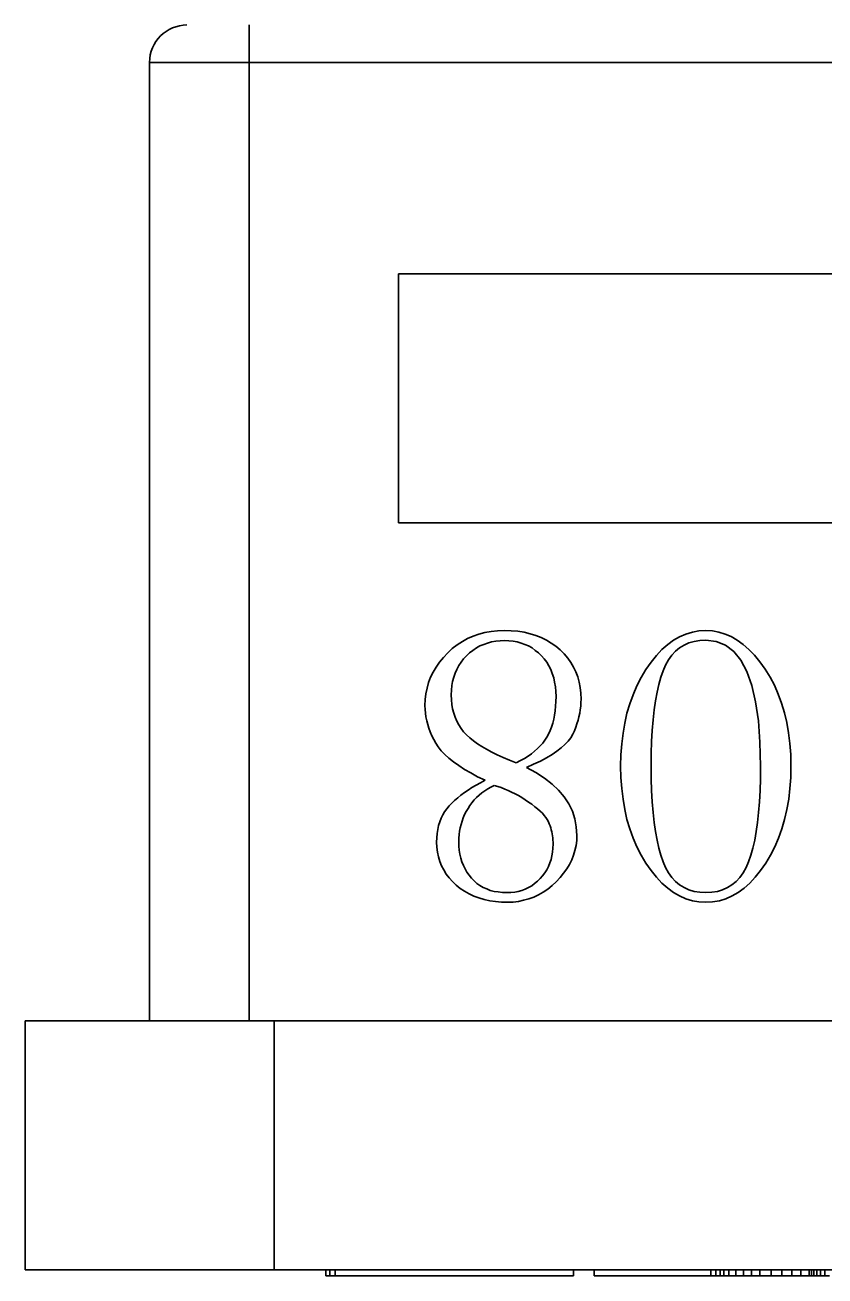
# Model space of a CAD drawing. Header units: millimetres. Extents: x -70 to 70, y -99 to 99.
# Drawn here: x -3.75 to 2.67, y 42.55 to 52.6 of the extents above; entities that cross this region are included whole.
import ezdxf

# ---------------------------------------------------------------- set-up
doc = ezdxf.new("R2010")
doc.units = ezdxf.units.MM
doc.layers.add('粗实线层', color=7, linetype='Continuous', lineweight=35)

msp = doc.modelspace()

# ---------------------------------------------------------------- linework, layer by layer
at = {"layer": '粗实线层', "color": 7, "lineweight": 35}
for p, q in [((-1.954, 52.302), (-1.954, 52.602)), ((-1.954, 52.302), (-2.754, 52.302)), ((-2.754, 44.602), (-2.754, 52.302)), ((13.446, 52.302), (-1.954, 52.302)), ((-1.954, 44.602), (-1.954, 52.302)), ((-0.754, 48.602), (-0.754, 50.602)), ((-0.754, 50.602), (2.746, 50.602)), ((12.246, 48.602), (-0.754, 48.602)), ((-0.282, 47.622), (-0.241, 47.649)), ((-0.241, 47.649), (-0.199, 47.673)), ((-0.199, 47.673), (-0.154, 47.692)), ((-0.154, 47.692), (-0.108, 47.708)), ((-0.108, 47.708), (-0.06, 47.721)), ((-0.039, 47.637), (-0.07, 47.626)), ((-0.06, 47.721), (-0.01, 47.73)), ((-0.007, 47.646), (-0.039, 47.637)), ((-0.01, 47.73), (0.042, 47.735)), ((0.027, 47.652), (-0.007, 47.646)), ((0.062, 47.655), (0.027, 47.652)), ((0.042, 47.735), (0.095, 47.737)), ((0.098, 47.657), (0.062, 47.655)), ((0.095, 47.737), (0.15, 47.736)), ((0.133, 47.655), (0.098, 47.657)), ((0.167, 47.652), (0.133, 47.655)), ((0.15, 47.736), (0.203, 47.731)), ((0.2, 47.646), (0.167, 47.652)), ((0.231, 47.637), (0.2, 47.646)), ((0.203, 47.731), (0.254, 47.723)), ((0.261, 47.626), (0.231, 47.637)), ((0.254, 47.723), (0.302, 47.712)), ((0.302, 47.712), (0.348, 47.698)), ((0.348, 47.698), (0.392, 47.681)), ((0.392, 47.681), (0.434, 47.661)), ((0.434, 47.661), (0.473, 47.637)), ((0.473, 47.637), (0.51, 47.611)), ((1.408, 47.624), (1.455, 47.659)), ((1.455, 47.659), (1.504, 47.687)), ((1.504, 47.687), (1.554, 47.709)), ((1.579, 47.638), (1.54, 47.621)), ((1.554, 47.709), (1.606, 47.725)), ((1.621, 47.65), (1.579, 47.638)), ((1.606, 47.725), (1.659, 47.734)), ((1.666, 47.658), (1.621, 47.65)), ((1.659, 47.734), (1.714, 47.737)), ((1.714, 47.66), (1.666, 47.658)), ((1.714, 47.737), (1.767, 47.734)), ((1.798, 47.65), (1.714, 47.66)), ((1.767, 47.734), (1.819, 47.725)), ((1.872, 47.62), (1.798, 47.65)), ((1.819, 47.725), (1.87, 47.709)), ((1.87, 47.709), (1.919, 47.688)), ((1.919, 47.688), (1.967, 47.66)), ((1.967, 47.66), (2.014, 47.625)), ((-0.394, 47.521), (-0.359, 47.558)), ((-0.359, 47.558), (-0.322, 47.592)), ((-0.322, 47.592), (-0.282, 47.622)), ((-0.183, 47.558), (-0.208, 47.534)), ((-0.157, 47.578), (-0.183, 47.558)), ((-0.129, 47.597), (-0.157, 47.578)), ((-0.1, 47.613), (-0.129, 47.597)), ((-0.07, 47.626), (-0.1, 47.613)), ((0.29, 47.613), (0.261, 47.626)), ((0.318, 47.597), (0.29, 47.613)), ((0.344, 47.578), (0.318, 47.597)), ((0.369, 47.558), (0.344, 47.578)), ((0.394, 47.534), (0.369, 47.558)), ((0.51, 47.611), (0.544, 47.581)), ((0.544, 47.581), (0.576, 47.549)), ((0.576, 47.549), (0.605, 47.516)), ((1.275, 47.483), (1.317, 47.537)), ((1.317, 47.537), (1.362, 47.584)), ((1.362, 47.584), (1.408, 47.624)), ((1.442, 47.539), (1.415, 47.502)), ((1.471, 47.571), (1.442, 47.539)), ((1.504, 47.598), (1.471, 47.571)), ((1.54, 47.621), (1.504, 47.598)), ((1.938, 47.569), (1.872, 47.62)), ((1.995, 47.498), (1.938, 47.569)), ((2.014, 47.625), (2.06, 47.585)), ((2.06, 47.585), (2.105, 47.539)), ((2.105, 47.539), (2.148, 47.486)), ((-0.476, 47.404), (-0.452, 47.444)), ((-0.452, 47.444), (-0.425, 47.483)), ((-0.425, 47.483), (-0.394, 47.521)), ((-0.271, 47.455), (-0.287, 47.425)), ((-0.252, 47.483), (-0.271, 47.455)), ((-0.231, 47.509), (-0.252, 47.483)), ((-0.208, 47.534), (-0.231, 47.509)), ((0.416, 47.509), (0.394, 47.534)), ((0.436, 47.482), (0.416, 47.509)), ((0.453, 47.454), (0.436, 47.482)), ((0.469, 47.423), (0.453, 47.454)), ((0.605, 47.516), (0.63, 47.48)), ((0.63, 47.48), (0.652, 47.443)), ((0.652, 47.443), (0.67, 47.405)), ((1.233, 47.424), (1.275, 47.483)), ((1.391, 47.46), (1.371, 47.414)), ((1.415, 47.502), (1.391, 47.46)), ((2.044, 47.407), (1.995, 47.498)), ((2.148, 47.486), (2.19, 47.427)), ((-0.513, 47.319), (-0.496, 47.362)), ((-0.496, 47.362), (-0.476, 47.404)), ((-0.311, 47.363), (-0.32, 47.329)), ((-0.3, 47.395), (-0.311, 47.363)), ((-0.287, 47.425), (-0.3, 47.395)), ((0.481, 47.391), (0.469, 47.423)), ((0.492, 47.358), (0.481, 47.391)), ((0.5, 47.323), (0.492, 47.358)), ((0.67, 47.405), (0.685, 47.365)), ((0.685, 47.365), (0.697, 47.323)), ((1.16, 47.292), (1.195, 47.36)), ((1.195, 47.36), (1.233, 47.424)), ((1.353, 47.362), (1.336, 47.304)), ((1.371, 47.414), (1.353, 47.362)), ((2.083, 47.296), (2.044, 47.407)), ((2.19, 47.427), (2.23, 47.363)), ((2.23, 47.363), (2.265, 47.297)), ((-0.534, 47.229), (-0.525, 47.275)), ((-0.525, 47.275), (-0.513, 47.319)), ((-0.329, 47.258), (-0.331, 47.221)), ((-0.326, 47.295), (-0.329, 47.258)), ((-0.32, 47.329), (-0.326, 47.295)), ((0.506, 47.286), (0.5, 47.323)), ((0.51, 47.248), (0.506, 47.286)), ((0.511, 47.207), (0.51, 47.248)), ((0.697, 47.323), (0.705, 47.279)), ((0.705, 47.279), (0.71, 47.234)), ((1.13, 47.222), (1.16, 47.292)), ((1.322, 47.241), (1.31, 47.173)), ((1.336, 47.304), (1.322, 47.241)), ((2.114, 47.164), (2.083, 47.296)), ((2.265, 47.297), (2.296, 47.227)), ((-0.542, 47.134), (-0.54, 47.182)), ((-0.54, 47.182), (-0.534, 47.229)), ((-0.331, 47.221), (-0.329, 47.181)), ((-0.329, 47.181), (-0.326, 47.144)), ((-0.326, 47.144), (-0.32, 47.107)), ((0.508, 47.129), (0.51, 47.167)), ((0.51, 47.167), (0.511, 47.207)), ((0.711, 47.159), (0.709, 47.13)), ((0.71, 47.234), (0.712, 47.187)), ((0.712, 47.187), (0.711, 47.159)), ((1.081, 47.073), (1.103, 47.149)), ((1.103, 47.149), (1.13, 47.222)), ((1.31, 47.173), (1.299, 47.099)), ((2.136, 47.012), (2.114, 47.164)), ((2.296, 47.227), (2.323, 47.154)), ((2.323, 47.154), (2.346, 47.077)), ((-0.541, 47.104), (-0.542, 47.134)), ((-0.538, 47.073), (-0.541, 47.104)), ((-0.534, 47.043), (-0.538, 47.073)), ((-0.528, 47.013), (-0.534, 47.043)), ((-0.32, 47.107), (-0.311, 47.073)), ((-0.311, 47.073), (-0.3, 47.04)), ((-0.3, 47.04), (-0.287, 47.008)), ((0.492, 47.024), (0.499, 47.057)), ((0.499, 47.057), (0.504, 47.092)), ((0.504, 47.092), (0.508, 47.129)), ((0.695, 47.044), (0.688, 47.016)), ((0.701, 47.073), (0.695, 47.044)), ((0.706, 47.101), (0.701, 47.073)), ((0.709, 47.13), (0.706, 47.101)), ((1.063, 46.994), (1.081, 47.073)), ((1.299, 47.099), (1.29, 47.02)), ((2.346, 47.077), (2.365, 46.998)), ((-0.52, 46.983), (-0.528, 47.013)), ((-0.51, 46.953), (-0.52, 46.983)), ((-0.499, 46.923), (-0.51, 46.953)), ((-0.287, 47.008), (-0.271, 46.979)), ((-0.271, 46.979), (-0.252, 46.951)), ((-0.252, 46.951), (-0.231, 46.924)), ((0.464, 46.933), (0.475, 46.961)), ((0.475, 46.961), (0.484, 46.992)), ((0.484, 46.992), (0.492, 47.024)), ((0.669, 46.96), (0.658, 46.932)), ((0.679, 46.988), (0.669, 46.96)), ((0.688, 47.016), (0.679, 46.988)), ((1.049, 46.912), (1.063, 46.994)), ((1.284, 46.935), (1.279, 46.845)), ((1.29, 47.02), (1.284, 46.935)), ((2.149, 46.84), (2.136, 47.012)), ((2.365, 46.998), (2.379, 46.915)), ((-0.486, 46.892), (-0.499, 46.923)), ((-0.471, 46.862), (-0.486, 46.892)), ((-0.455, 46.832), (-0.471, 46.862)), ((-0.231, 46.924), (-0.208, 46.899)), ((-0.208, 46.899), (-0.182, 46.875)), ((-0.182, 46.875), (-0.153, 46.851)), ((-0.153, 46.851), (-0.121, 46.828)), ((0.384, 46.811), (0.404, 46.833)), ((0.404, 46.833), (0.421, 46.857)), ((0.421, 46.857), (0.437, 46.881)), ((0.437, 46.881), (0.451, 46.906)), ((0.451, 46.906), (0.464, 46.933)), ((0.609, 46.849), (0.583, 46.822)), ((0.629, 46.876), (0.609, 46.849)), ((0.645, 46.904), (0.629, 46.876)), ((0.658, 46.932), (0.645, 46.904)), ((1.039, 46.827), (1.049, 46.912)), ((1.279, 46.845), (1.276, 46.749)), ((2.153, 46.648), (2.149, 46.84)), ((2.379, 46.915), (2.39, 46.829)), ((-0.435, 46.802), (-0.455, 46.832)), ((-0.411, 46.772), (-0.435, 46.802)), ((-0.382, 46.742), (-0.411, 46.772)), ((-0.349, 46.712), (-0.382, 46.742)), ((-0.121, 46.828), (-0.085, 46.805)), ((-0.085, 46.805), (-0.047, 46.783)), ((-0.047, 46.783), (-0.005, 46.76)), ((-0.005, 46.76), (0.039, 46.738)), ((0.039, 46.738), (0.087, 46.717)), ((0.286, 46.728), (0.314, 46.748)), ((0.314, 46.748), (0.339, 46.768)), ((0.339, 46.768), (0.363, 46.789)), ((0.363, 46.789), (0.384, 46.811)), ((0.479, 46.741), (0.434, 46.715)), ((0.518, 46.768), (0.479, 46.741)), ((0.553, 46.795), (0.518, 46.768)), ((0.583, 46.822), (0.553, 46.795)), ((1.03, 46.648), (1.032, 46.739)), ((1.032, 46.739), (1.039, 46.827)), ((1.276, 46.749), (1.275, 46.648)), ((2.39, 46.829), (2.396, 46.74)), ((2.396, 46.74), (2.398, 46.648)), ((-0.312, 46.682), (-0.349, 46.712)), ((-0.27, 46.652), (-0.312, 46.682)), ((-0.224, 46.622), (-0.27, 46.652)), ((0.087, 46.717), (0.138, 46.695)), ((0.138, 46.695), (0.192, 46.674)), ((0.192, 46.674), (0.226, 46.692)), ((0.226, 46.692), (0.257, 46.71)), ((0.257, 46.71), (0.286, 46.728)), ((0.331, 46.663), (0.273, 46.638)), ((0.273, 46.638), (0.35, 46.596)), ((0.385, 46.689), (0.331, 46.663)), ((0.434, 46.715), (0.385, 46.689)), ((1.032, 46.556), (1.03, 46.648)), ((1.275, 46.648), (1.276, 46.546)), ((2.152, 46.546), (2.153, 46.648)), ((2.398, 46.648), (2.396, 46.556)), ((-0.174, 46.593), (-0.224, 46.622)), ((-0.119, 46.563), (-0.174, 46.593)), ((-0.059, 46.534), (-0.119, 46.563)), ((-0.096, 46.515), (-0.059, 46.534)), ((0.35, 46.596), (0.419, 46.551)), ((0.419, 46.551), (0.48, 46.504)), ((1.039, 46.467), (1.032, 46.556)), ((1.276, 46.546), (1.279, 46.451)), ((2.15, 46.451), (2.152, 46.546)), ((2.396, 46.556), (2.39, 46.467)), ((-0.253, 46.415), (-0.225, 46.436)), ((-0.225, 46.436), (-0.195, 46.456)), ((-0.195, 46.456), (-0.164, 46.476)), ((-0.164, 46.476), (-0.131, 46.495)), ((-0.131, 46.495), (-0.096, 46.515)), ((-0.085, 46.433), (-0.107, 46.415)), ((-0.062, 46.45), (-0.085, 46.433)), ((-0.038, 46.466), (-0.062, 46.45)), ((-0.012, 46.48), (-0.038, 46.466)), ((0.015, 46.493), (-0.012, 46.48)), ((0.043, 46.485), (0.015, 46.493)), ((0.071, 46.475), (0.043, 46.485)), ((0.099, 46.464), (0.071, 46.475)), ((0.127, 46.453), (0.099, 46.464)), ((0.154, 46.44), (0.127, 46.453)), ((0.182, 46.426), (0.154, 46.44)), ((0.48, 46.504), (0.532, 46.454)), ((0.532, 46.454), (0.577, 46.4)), ((1.049, 46.382), (1.039, 46.467)), ((1.279, 46.451), (1.284, 46.36)), ((2.145, 46.36), (2.15, 46.451)), ((2.39, 46.467), (2.38, 46.382)), ((-0.347, 46.329), (-0.326, 46.351)), ((-0.326, 46.351), (-0.304, 46.373)), ((-0.304, 46.373), (-0.279, 46.394)), ((-0.279, 46.394), (-0.253, 46.415)), ((-0.181, 46.331), (-0.196, 46.307)), ((-0.164, 46.354), (-0.181, 46.331)), ((-0.147, 46.376), (-0.164, 46.354)), ((-0.127, 46.396), (-0.147, 46.376)), ((-0.107, 46.415), (-0.127, 46.396)), ((0.209, 46.411), (0.182, 46.426)), ((0.237, 46.395), (0.209, 46.411)), ((0.264, 46.378), (0.237, 46.395)), ((0.291, 46.359), (0.264, 46.378)), ((0.317, 46.341), (0.291, 46.359)), ((0.341, 46.322), (0.317, 46.341)), ((0.577, 46.4), (0.614, 46.344)), ((0.614, 46.344), (0.642, 46.285)), ((1.063, 46.299), (1.049, 46.382)), ((1.284, 46.36), (1.29, 46.275)), ((2.138, 46.275), (2.145, 46.36)), ((2.38, 46.382), (2.366, 46.299)), ((-0.412, 46.229), (-0.399, 46.256)), ((-0.399, 46.256), (-0.384, 46.282)), ((-0.384, 46.282), (-0.366, 46.306)), ((-0.366, 46.306), (-0.347, 46.329)), ((-0.234, 46.232), (-0.244, 46.206)), ((-0.223, 46.258), (-0.234, 46.232)), ((-0.211, 46.283), (-0.223, 46.258)), ((-0.196, 46.307), (-0.211, 46.283)), ((0.363, 46.304), (0.341, 46.322)), ((0.383, 46.286), (0.363, 46.304)), ((0.401, 46.269), (0.383, 46.286)), ((0.416, 46.252), (0.401, 46.269)), ((0.43, 46.235), (0.416, 46.252)), ((0.441, 46.218), (0.43, 46.235)), ((0.642, 46.285), (0.662, 46.224)), ((1.081, 46.22), (1.063, 46.299)), ((1.29, 46.275), (1.299, 46.196)), ((2.13, 46.196), (2.138, 46.275)), ((2.366, 46.299), (2.347, 46.22)), ((-0.444, 46.107), (-0.439, 46.14)), ((-0.439, 46.14), (-0.432, 46.171)), ((-0.432, 46.171), (-0.423, 46.201)), ((-0.423, 46.201), (-0.412, 46.229)), ((-0.258, 46.153), (-0.264, 46.125)), ((-0.252, 46.18), (-0.258, 46.153)), ((-0.244, 46.206), (-0.252, 46.18)), ((0.45, 46.201), (0.441, 46.218)), ((0.457, 46.185), (0.45, 46.201)), ((0.463, 46.169), (0.457, 46.185)), ((0.468, 46.153), (0.463, 46.169)), ((0.473, 46.136), (0.468, 46.153)), ((0.476, 46.12), (0.473, 46.136)), ((0.662, 46.224), (0.674, 46.159)), ((0.674, 46.159), (0.678, 46.091)), ((1.103, 46.143), (1.081, 46.22)), ((1.13, 46.07), (1.103, 46.143)), ((1.299, 46.196), (1.31, 46.122)), ((2.119, 46.122), (2.13, 46.196)), ((2.325, 46.143), (2.299, 46.07)), ((2.347, 46.22), (2.325, 46.143)), ((-0.448, 46.038), (-0.447, 46.073)), ((-0.446, 45.997), (-0.448, 46.038)), ((-0.447, 46.073), (-0.444, 46.107)), ((-0.267, 46.098), (-0.27, 46.07)), ((-0.27, 46.07), (-0.27, 46.041)), ((-0.27, 46.041), (-0.269, 46.006)), ((-0.264, 46.125), (-0.267, 46.098)), ((0.48, 46.104), (0.476, 46.12)), ((0.483, 46.087), (0.48, 46.104)), ((0.485, 46.071), (0.483, 46.087)), ((0.486, 46.054), (0.485, 46.071)), ((0.487, 46.038), (0.486, 46.054)), ((0.487, 46.021), (0.487, 46.038)), ((0.677, 46.05), (0.672, 46.01)), ((0.678, 46.091), (0.677, 46.05)), ((1.16, 46), (1.13, 46.07)), ((1.31, 46.122), (1.322, 46.053)), ((1.322, 46.053), (1.336, 45.99)), ((2.092, 45.99), (2.107, 46.053)), ((2.107, 46.053), (2.119, 46.122)), ((2.299, 46.07), (2.268, 46)), ((-0.442, 45.957), (-0.446, 45.997)), ((-0.434, 45.919), (-0.442, 45.957)), ((-0.269, 46.006), (-0.266, 45.972)), ((-0.266, 45.972), (-0.261, 45.94)), ((-0.261, 45.94), (-0.254, 45.909)), ((0.478, 45.927), (0.483, 45.957)), ((0.483, 45.957), (0.486, 45.988)), ((0.486, 45.988), (0.487, 46.021)), ((0.652, 45.932), (0.637, 45.894)), ((0.663, 45.97), (0.652, 45.932)), ((0.672, 46.01), (0.663, 45.97)), ((1.195, 45.932), (1.16, 46)), ((1.233, 45.868), (1.195, 45.932)), ((1.336, 45.99), (1.353, 45.932)), ((1.353, 45.932), (1.371, 45.88)), ((2.058, 45.88), (2.076, 45.932)), ((2.076, 45.932), (2.092, 45.99)), ((2.234, 45.932), (2.195, 45.868)), ((2.268, 46), (2.234, 45.932)), ((-0.423, 45.883), (-0.434, 45.919)), ((-0.409, 45.847), (-0.423, 45.883)), ((-0.391, 45.814), (-0.409, 45.847)), ((-0.254, 45.909), (-0.245, 45.879)), ((-0.245, 45.879), (-0.233, 45.85)), ((-0.233, 45.85), (-0.22, 45.823)), ((0.436, 45.816), (0.45, 45.842)), ((0.45, 45.842), (0.461, 45.87)), ((0.461, 45.87), (0.471, 45.898)), ((0.471, 45.898), (0.478, 45.927)), ((0.619, 45.857), (0.597, 45.822)), ((0.637, 45.894), (0.619, 45.857)), ((1.275, 45.809), (1.233, 45.868)), ((1.371, 45.88), (1.391, 45.833)), ((1.391, 45.833), (1.415, 45.791)), ((2.014, 45.791), (2.037, 45.833)), ((2.037, 45.833), (2.058, 45.88)), ((2.195, 45.868), (2.154, 45.809)), ((-0.371, 45.781), (-0.391, 45.814)), ((-0.347, 45.75), (-0.371, 45.781)), ((-0.32, 45.72), (-0.347, 45.75)), ((-0.22, 45.823), (-0.205, 45.796)), ((-0.205, 45.796), (-0.187, 45.771)), ((-0.187, 45.771), (-0.168, 45.748)), ((-0.168, 45.748), (-0.147, 45.726)), ((0.362, 45.723), (0.383, 45.744)), ((0.383, 45.744), (0.403, 45.767)), ((0.403, 45.767), (0.421, 45.791)), ((0.421, 45.791), (0.436, 45.816)), ((0.544, 45.752), (0.512, 45.719)), ((0.572, 45.787), (0.544, 45.752)), ((0.597, 45.822), (0.572, 45.787)), ((1.317, 45.755), (1.275, 45.809)), ((1.362, 45.708), (1.317, 45.755)), ((1.415, 45.791), (1.442, 45.753)), ((1.442, 45.753), (1.471, 45.721)), ((1.957, 45.721), (1.987, 45.753)), ((1.987, 45.753), (2.014, 45.791)), ((2.111, 45.755), (2.067, 45.708)), ((2.154, 45.809), (2.111, 45.755)), ((-0.29, 45.692), (-0.32, 45.72)), ((-0.258, 45.666), (-0.29, 45.692)), ((-0.223, 45.643), (-0.258, 45.666)), ((-0.187, 45.622), (-0.223, 45.643)), ((-0.147, 45.726), (-0.124, 45.706)), ((-0.124, 45.706), (-0.1, 45.689)), ((-0.1, 45.689), (-0.074, 45.674)), ((-0.074, 45.674), (-0.046, 45.661)), ((-0.046, 45.661), (-0.017, 45.65)), ((-0.017, 45.65), (0.014, 45.642)), ((0.014, 45.642), (0.046, 45.637)), ((0.046, 45.637), (0.08, 45.633)), ((0.08, 45.633), (0.115, 45.632)), ((0.115, 45.632), (0.148, 45.633)), ((0.148, 45.633), (0.179, 45.636)), ((0.179, 45.636), (0.208, 45.642)), ((0.208, 45.642), (0.237, 45.65)), ((0.237, 45.65), (0.264, 45.66)), ((0.264, 45.66), (0.291, 45.672)), ((0.291, 45.672), (0.316, 45.687)), ((0.316, 45.687), (0.339, 45.704)), ((0.339, 45.704), (0.362, 45.723)), ((0.408, 45.635), (0.37, 45.614)), ((0.444, 45.66), (0.408, 45.635)), ((0.479, 45.688), (0.444, 45.66)), ((0.512, 45.719), (0.479, 45.688)), ((1.408, 45.668), (1.362, 45.708)), ((1.455, 45.633), (1.408, 45.668)), ((1.504, 45.605), (1.455, 45.633)), ((1.471, 45.721), (1.504, 45.694)), ((1.504, 45.694), (1.54, 45.672)), ((1.54, 45.672), (1.579, 45.654)), ((1.579, 45.654), (1.621, 45.642)), ((1.621, 45.642), (1.666, 45.634)), ((1.666, 45.634), (1.714, 45.632)), ((1.714, 45.632), (1.762, 45.634)), ((1.762, 45.634), (1.807, 45.642)), ((1.807, 45.642), (1.849, 45.654)), ((1.849, 45.654), (1.888, 45.672)), ((1.888, 45.672), (1.924, 45.694)), ((1.924, 45.694), (1.957, 45.721)), ((1.974, 45.633), (1.925, 45.605)), ((2.021, 45.668), (1.974, 45.633)), ((2.067, 45.708), (2.021, 45.668)), ((-0.149, 45.604), (-0.187, 45.622)), ((-0.108, 45.589), (-0.149, 45.604)), ((-0.066, 45.577), (-0.108, 45.589)), ((-0.022, 45.567), (-0.066, 45.577)), ((0.024, 45.56), (-0.022, 45.567)), ((0.072, 45.556), (0.024, 45.56)), ((0.122, 45.555), (0.072, 45.556)), ((0.166, 45.556), (0.122, 45.555)), ((0.209, 45.561), (0.166, 45.556)), ((0.251, 45.57), (0.209, 45.561)), ((0.292, 45.581), (0.251, 45.57)), ((0.332, 45.596), (0.292, 45.581)), ((0.37, 45.614), (0.332, 45.596)), ((1.554, 45.583), (1.504, 45.605)), ((1.606, 45.567), (1.554, 45.583)), ((1.659, 45.558), (1.606, 45.567)), ((1.714, 45.555), (1.659, 45.558)), ((1.769, 45.558), (1.714, 45.555)), ((1.823, 45.567), (1.769, 45.558)), ((1.874, 45.583), (1.823, 45.567)), ((1.925, 45.605), (1.874, 45.583)), ((-3.754, 42.602), (-3.754, 44.602)), ((-1.754, 44.602), (-3.754, 44.602)), ((13.246, 44.602), (-1.754, 44.602)), ((-1.754, 42.602), (-1.754, 44.602)), ((-1.754, 42.602), (-3.754, 42.602)), ((13.246, 42.602), (-1.754, 42.602)), ((-1.338, 42.602), (-1.338, 42.552)), ((-1.338, 42.552), (-1.307, 42.552)), ((-1.307, 42.602), (-1.307, 42.552)), ((-1.307, 42.552), (-1.262, 42.552)), ((-1.262, 42.602), (-1.262, 42.552)), ((-1.262, 42.552), (-1.194, 42.552)), ((-1.194, 42.552), (-1.104, 42.552)), ((-1.104, 42.552), (-0.992, 42.552)), ((-0.992, 42.552), (-0.858, 42.552)), ((-0.858, 42.552), (-0.701, 42.552)), ((-0.701, 42.552), (-0.523, 42.552)), ((-0.523, 42.552), (-0.323, 42.552)), ((-0.323, 42.552), (-0.1, 42.552)), ((-0.1, 42.552), (0.145, 42.552)), ((0.145, 42.552), (0.211, 42.552)), ((0.211, 42.552), (0.274, 42.552)), ((0.274, 42.552), (0.333, 42.552)), ((0.333, 42.552), (0.389, 42.552)), ((0.389, 42.552), (0.441, 42.552)), ((0.441, 42.552), (0.49, 42.552)), ((0.49, 42.552), (0.535, 42.552)), ((0.535, 42.552), (0.577, 42.552)), ((0.577, 42.552), (0.615, 42.552)), ((0.615, 42.552), (0.65, 42.552)), ((0.65, 42.602), (0.65, 42.552)), ((0.816, 42.602), (0.816, 42.552)), ((0.816, 42.552), (0.868, 42.552)), ((0.868, 42.552), (0.919, 42.552)), ((0.919, 42.552), (0.97, 42.552)), ((0.97, 42.552), (1.022, 42.552)), ((1.022, 42.552), (1.074, 42.552)), ((1.074, 42.552), (1.126, 42.552)), ((1.126, 42.552), (1.179, 42.552)), ((1.179, 42.552), (1.232, 42.552)), ((1.232, 42.552), (1.285, 42.552)), ((1.285, 42.552), (1.338, 42.552)), ((1.338, 42.552), (1.412, 42.552)), ((1.412, 42.552), (1.481, 42.552)), ((1.481, 42.552), (1.545, 42.552)), ((1.545, 42.552), (1.605, 42.552)), ((1.605, 42.552), (1.659, 42.552)), ((1.659, 42.552), (1.709, 42.552)), ((1.709, 42.552), (1.754, 42.552)), ((1.754, 42.602), (1.754, 42.552)), ((1.754, 42.552), (1.794, 42.552)), ((1.794, 42.602), (1.794, 42.552)), ((1.794, 42.552), (1.829, 42.552)), ((1.829, 42.602), (1.829, 42.552)), ((1.829, 42.552), (1.859, 42.552)), ((1.859, 42.602), (1.859, 42.552)), ((1.859, 42.552), (1.899, 42.552)), ((1.899, 42.602), (1.899, 42.552)), ((1.899, 42.552), (1.956, 42.552)), ((1.956, 42.602), (1.956, 42.552)), ((1.956, 42.552), (2.016, 42.552)), ((2.016, 42.602), (2.016, 42.552)), ((2.016, 42.552), (2.08, 42.552)), ((2.08, 42.602), (2.08, 42.552)), ((2.08, 42.552), (2.149, 42.552)), ((2.149, 42.602), (2.149, 42.552)), ((2.149, 42.552), (2.24, 42.552)), ((2.24, 42.602), (2.24, 42.552)), ((2.24, 42.552), (2.325, 42.552)), ((2.325, 42.602), (2.325, 42.552)), ((2.325, 42.552), (2.404, 42.552)), ((2.404, 42.602), (2.404, 42.552)), ((2.404, 42.552), (2.477, 42.552)), ((2.477, 42.602), (2.477, 42.552)), ((2.477, 42.552), (2.543, 42.552)), ((2.543, 42.602), (2.543, 42.552)), ((2.543, 42.552), (2.562, 42.552)), ((2.562, 42.602), (2.562, 42.552)), ((2.562, 42.552), (2.583, 42.552)), ((2.583, 42.602), (2.583, 42.552)), ((2.583, 42.552), (2.607, 42.552)), ((2.607, 42.602), (2.607, 42.552)), ((2.607, 42.552), (2.636, 42.552)), ((2.636, 42.602), (2.636, 42.552)), ((2.636, 42.552), (2.669, 42.552)), ((2.669, 42.602), (2.669, 42.552)), ((2.669, 42.552), (2.707, 42.552))]:
    msp.add_line(p, q, dxfattribs=at)
msp.add_arc((-2.454, 52.302), 0.3, 90, 180, dxfattribs=at)

doc.saveas('drawing.dxf')
